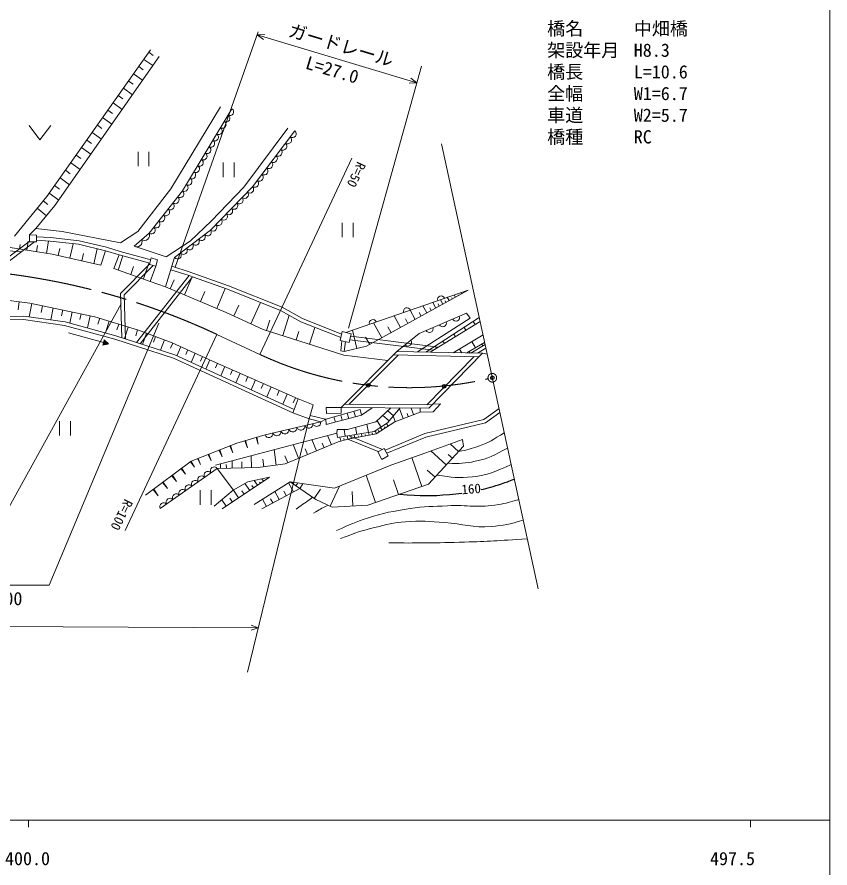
# Model space of a CAD drawing. Units: millimetres, scale not verified. Extents: x 40000 to 680000, y 20000 to 380000.
# Drawn here: x 466391 to 579000, y 198357 to 316181 of the extents above; entities that cross this region are included whole.
import ezdxf
from ezdxf.enums import TextEntityAlignment as Align

# ---------------------------------------------------------------- set-up
doc = ezdxf.new("R2010")
doc.units = ezdxf.units.MM
doc.header["$LTSCALE"] = 1000
doc.header["$PDMODE"] = 32
doc.header["$PDSIZE"] = 500
doc.linetypes.add('CHAIN', pattern=[18.5, 12, -1.5, 3.5, -1.5])
for name, color, linetype, lineweight in [('M-BGD', 7, 'Continuous', 13), ('M-BMK', 2, 'CHAIN', 13), ('M-STR-HTXT', 7, 'Continuous', 13), ('M-STR-STR1', 1, 'Continuous', 13), ('M-TTL-BAND', 7, 'Continuous', 13)]:
    doc.layers.add(name, color=color, linetype=linetype, lineweight=lineweight)
doc.layers.add('M-BMK-HTXT', color=7, linetype='Continuous')
doc.layers.add('M-OTRS', color=6, linetype='Continuous')
doc.styles.add('ＭＳ ゴシック', font='')
doc.styles.get('ＭＳ ゴシック').set_extended_font_data('MS Gothic')

msp = doc.modelspace()

# ---------------------------------------------------------------- linework, layer by layer
at = {"layer": 'M-BGD'}
for p, q in [((484891, 311646), (470513, 291311)), ((484652, 311309), (485270, 310872)), ((483953, 310320), (485189, 309447)), ((483249, 309324), (483872, 308883)), ((482544, 308327), (483790, 307446)), ((481834, 307322), (482462, 306878)), ((480407, 305304), (481040, 304856)), ((481123, 306317), (482379, 305429)), ((479690, 304291), (480957, 303395)), ((478968, 303269), (479607, 302817)), ((494591, 303768), (487697, 292394)), ((478246, 302247), (479523, 301344)), ((468056, 301159), (469556, 299159)), ((469556, 299159), (471056, 301159)), ((477517, 301217), (478161, 300762)), ((503897, 300814), (497791, 292640)), ((476789, 300187), (478077, 299276)), ((475320, 298109), (476618, 297191)), ((476054, 299148), (476704, 298689)), ((474579, 297061), (475234, 296598)), ((483164, 297531), (483164, 295531)), ((484664, 295531), (484664, 297531)), ((473838, 296014), (475148, 295088)), ((494957, 296019), (494957, 294019)), ((496457, 294019), (496457, 296019)), ((473091, 294957), (473752, 294490)), ((472345, 293901), (473665, 292967)), ((471592, 292836), (472257, 292365)), ((487697, 292394), (483118, 286485)), ((497791, 292640), (493311, 287962)), ((470513, 291311), (466032, 285845)), ((470838, 291771), (472170, 290829)), ((470036, 290729), (470672, 290208)), ((469202, 289712), (470474, 288669)), ((493311, 287962), (490356, 285156)), ((511437, 287703), (511437, 285703)), ((512937, 285703), (512937, 287703)), ((472630, 286485), (468987, 286879)), ((480706, 284909), (472630, 286485)), ((483118, 286485), (480706, 284909)), ((467736, 283900), (467934, 285135)), ((471006, 285156), (469075, 285262)), ((470472, 283459), (470748, 285170)), ((474895, 284713), (471006, 285156)), ((490356, 285156), (487057, 282989)), ((468010, 285071), (457385, 277067)), ((468815, 285051), (457476, 276509)), ((471252, 283334), (465442, 284269)), ((466748, 284059), (466847, 284677)), ((469104, 283680), (469242, 284535)), ((472096, 283143), (472324, 284152)), ((473710, 282778), (474167, 284796)), ((478638, 283826), (474895, 284713)), ((477022, 282028), (477490, 284098)), ((487057, 282989), (482626, 284466)), ((477997, 281807), (471252, 283334)), ((475366, 282403), (475600, 283438)), ((478638, 283826), (477997, 281807)), ((480531, 283237), (478638, 283826)), ((479782, 281364), (480531, 283237)), ((480382, 281153), (481065, 283093)), ((484785, 282081), (480531, 283237)), ((486948, 278834), (488213, 282863)), ((482140, 280534), (482526, 281633)), ((483897, 279916), (484670, 282113)), ((484841, 279584), (485625, 281664)), ((484841, 279584), (479782, 281364)), ((490221, 280398), (487690, 281198)), ((490221, 280398), (482955, 271111)), ((490696, 280193), (483462, 270947)), ((486948, 278834), (484841, 279584)), ((487611, 278555), (488137, 279801)), ((489605, 277713), (490658, 280205)), ((490696, 280193), (490221, 280398)), ((495526, 278508), (490696, 280193)), ((495380, 275274), (486948, 278834)), ((491828, 276774), (492414, 278163)), ((494051, 275836), (495224, 278614)), ((502891, 275554), (495526, 278508)), ((528873, 278366), (511939, 272508)), ((528873, 278366), (514820, 270590)), ((462202, 277333), (468172, 276584)), ((525373, 276429), (525036, 277038)), ((525810, 276671), (525684, 276900)), ((526248, 276913), (525995, 277370)), ((526685, 277155), (526601, 277308)), ((527123, 277398), (526954, 277702)), ((527560, 277640), (527518, 277716)), ((527998, 277882), (527913, 278034)), ((466676, 276771), (466535, 275649)), ((468466, 276521), (468077, 274675)), ((468172, 276584), (477157, 274687)), ((469944, 276210), (469749, 275286)), ((471421, 275898), (471075, 274260)), ((496426, 274795), (497101, 276268)), ((498783, 273713), (500134, 276660)), ((523152, 275200), (522601, 276196)), ((523775, 275545), (523559, 275935)), ((524398, 275890), (523967, 276669)), ((524885, 276160), (524717, 276464)), ((472732, 275621), (472559, 274802)), ((474042, 275344), (473717, 273805)), ((475274, 275085), (475111, 274315)), ((476505, 274825), (476147, 273130)), ((477157, 274687), (483197, 272826)), ((500486, 272932), (495380, 275274)), ((505719, 273979), (502891, 275554)), ((503202, 272068), (504097, 274882)), ((519522, 273192), (518622, 274819)), ((521559, 274319), (520854, 275592)), ((522355, 274760), (522080, 275258)), ((530423, 274558), (523015, 269782)), ((529154, 274478), (528638, 275181)), ((477844, 274475), (477589, 273648)), ((479168, 274067), (478664, 272431)), ((480477, 273664), (480225, 272846)), ((500951, 272784), (501398, 274191)), ((511229, 271788), (505719, 273979)), ((516918, 271751), (515767, 273832)), ((520540, 273755), (520188, 274392)), ((521886, 269805), (529154, 274478)), ((530537, 274031), (523623, 269769)), ((529842, 273603), (529586, 274019)), ((473539, 272462), (478357, 271126)), ((481786, 273261), (481289, 271648)), ((483076, 272863), (482827, 272057)), ((483197, 272826), (487868, 271070)), ((484342, 272396), (483761, 270851)), ((511681, 269372), (500486, 272932)), ((505059, 271478), (505428, 272639)), ((506916, 270887), (507655, 273209)), ((513448, 270278), (512869, 272829)), ((518220, 272472), (517770, 273285)), ((527110, 271919), (526888, 272279)), ((528549, 272806), (528309, 273195)), ((478116, 271192), (478357, 271126)), ((478458, 271487), (478257, 270764)), ((478324, 271005), (478806, 270872)), ((478331, 271029), (478861, 270882)), ((478337, 271053), (478915, 270893)), ((478344, 271077), (478970, 270904)), ((478351, 271102), (479025, 270914)), ((478357, 271126), (479080, 270925)), ((478364, 271150), (479039, 270963)), ((478371, 271174), (478997, 271000)), ((478377, 271198), (478956, 271038)), ((478384, 271222), (478914, 271075)), ((478391, 271246), (478873, 271112)), ((478397, 271270), (478831, 271150)), ((478404, 271294), (478790, 271187)), ((478411, 271318), (478748, 271225)), ((478417, 271342), (478707, 271262)), ((478424, 271367), (478665, 271300)), ((478431, 271391), (478624, 271337)), ((478438, 271415), (478582, 271375)), ((478444, 271439), (478541, 271412)), ((478451, 271463), (478499, 271450)), ((479080, 270925), (478458, 271487)), ((485577, 271931), (485287, 271159)), ((486813, 271466), (486276, 270039)), ((487953, 271032), (487643, 270335)), ((487868, 271070), (493487, 268541)), ((511396, 271351), (511232, 269946)), ((511886, 271234), (511728, 269887)), ((524093, 270059), (512493, 271499)), ((524774, 270478), (512610, 271988)), ((515254, 270830), (514678, 271870)), ((525590, 270982), (525387, 271311)), ((530944, 272154), (526808, 269703)), ((530944, 272154), (526808, 269703)), ((531167, 271124), (528702, 269663)), ((529388, 271232), (529898, 270372)), ((478257, 270764), (479080, 270925)), ((478264, 270788), (478312, 270775)), ((478270, 270812), (478367, 270786)), ((478277, 270837), (478422, 270796)), ((478284, 270861), (478477, 270807)), ((478291, 270885), (478531, 270818)), ((478297, 270909), (478586, 270829)), ((478304, 270933), (478641, 270839)), ((478311, 270957), (478696, 270850)), ((478317, 270981), (478751, 270861)), ((489067, 270536), (488509, 269281)), ((490072, 270090), (489793, 269462)), ((511728, 269887), (511232, 269946)), ((514820, 270590), (511728, 269887)), ((524493, 270306), (524304, 270613)), ((527668, 270213), (527985, 269678)), ((529038, 269862), (529162, 269654)), ((531232, 270828), (529244, 269652)), ((530185, 269633), (531342, 270316)), ((530758, 270882), (530905, 270635)), ((491076, 269643), (490509, 268368)), ((492096, 269190), (491813, 268552)), ((493117, 268736), (492540, 267440)), ((517745, 268602), (511681, 269372)), ((531517, 269513), (530853, 269619)), ((493487, 268541), (505322, 263308)), ((494154, 268275), (493865, 267627)), ((495191, 267814), (494605, 266497)), ((496244, 267345), (495951, 266687)), ((497298, 266877), (496703, 265538)), ((498369, 266401), (498071, 265731)), ((499439, 265924), (498835, 264564)), ((500527, 265441), (500225, 264761)), ((501615, 264957), (501001, 263575)), ((502721, 264465), (502414, 263774)), ((503827, 263973), (503202, 262569)), ((504950, 263474), (504638, 262772)), ((504783, 261847), (505322, 263308)), ((505322, 263308), (507394, 262501)), ((504575, 261392), (504783, 261847)), ((507394, 262501), (506868, 260534)), ((509178, 260504), (513924, 261860)), ((513058, 261612), (513278, 260844)), ((513924, 261860), (514112, 261069)), ((514112, 261069), (515583, 262075)), ((518181, 262058), (516108, 260127)), ((517690, 259977), (519463, 262050)), ((518538, 260968), (517741, 261649)), ((519865, 260572), (519348, 261916)), ((521318, 261131), (520969, 262039)), ((506868, 260534), (504575, 261392)), ((508463, 260127), (506868, 260534)), ((509099, 260481), (506997, 261017)), ((508463, 260127), (509178, 260504)), ((509216, 259751), (509178, 260504)), ((514112, 261069), (509216, 259751)), ((510278, 260818), (510485, 260092)), ((511223, 261088), (511434, 260348)), ((512133, 261348), (512349, 260594)), ((517952, 260283), (517078, 261030)), ((518790, 260159), (518532, 260831)), ((522252, 261490), (518707, 260127)), ((520592, 260852), (520417, 261306)), ((472288, 260245), (472288, 258245)), ((473788, 258245), (473788, 260245)), ((500742, 258319), (508463, 260127)), ((516108, 260127), (512154, 259073)), ((513451, 258398), (513286, 259375)), ((515057, 258669), (514866, 259796)), ((515882, 258809), (517690, 259977)), ((518707, 260127), (516146, 258470)), ((516812, 259409), (516258, 260267)), ((516975, 259007), (516743, 259365)), ((517395, 259278), (517279, 259457)), ((517815, 259550), (517583, 259908)), ((493887, 254139), (510685, 258583)), ((496825, 257189), (500742, 258319)), ((509948, 256961), (509420, 258248)), ((510722, 259073), (510685, 258583)), ((510685, 258583), (510760, 257943)), ((512154, 259073), (510722, 259073)), ((510760, 257943), (515882, 258809)), ((511857, 258128), (511698, 259073)), ((512205, 257715), (512118, 258172)), ((516146, 258470), (512196, 257713)), ((516997, 256307), (512384, 258177)), ((513187, 257903), (513104, 258339)), ((513679, 257997), (513639, 258205)), ((514170, 258091), (514090, 258506)), ((514661, 258185), (514623, 258382)), ((515152, 258280), (515076, 258673)), ((515643, 258374), (515600, 258598)), ((516134, 258468), (516048, 258916)), ((516555, 258735), (516439, 258914)), ((490535, 254666), (496825, 257189)), ((497958, 257516), (498059, 257546)), ((497958, 257516), (498300, 256522)), ((498009, 257531), (498300, 256522)), ((498059, 257546), (498300, 256522)), ((499505, 257963), (499597, 257989)), ((499505, 257963), (499815, 257059)), ((499551, 257976), (499815, 257059)), ((499597, 257989), (499815, 257059)), ((503529, 254327), (510873, 257340)), ((505394, 255092), (504620, 256979)), ((507888, 256115), (507248, 257674)), ((508918, 256538), (508654, 257182)), ((512196, 257713), (510873, 257340)), ((511243, 257444), (511087, 257998)), ((511724, 257580), (511661, 257804)), ((512196, 257713), (516418, 256003)), ((512696, 257809), (512655, 258027)), ((527560, 256019), (526403, 257083)), ((528237, 256755), (528108, 257692)), ((494368, 256204), (494462, 256241)), ((494368, 256204), (494792, 255281)), ((494415, 256223), (494792, 255281)), ((494462, 256241), (494792, 255281)), ((495851, 256799), (495951, 256839)), ((495851, 256799), (496303, 255816)), ((495901, 256819), (496303, 255816)), ((495951, 256839), (496303, 255816)), ((502295, 254153), (501994, 256284)), ((506641, 255604), (506321, 256383)), ((523391, 251489), (528237, 256755)), ((525857, 254169), (523729, 256128)), ((484170, 249958), (490535, 254666)), ((490419, 254580), (490492, 254634)), ((490419, 254580), (490996, 253876)), ((490455, 254607), (490996, 253876)), ((490492, 254634), (490996, 253876)), ((491420, 255021), (491501, 255054)), ((491420, 255021), (491789, 254219)), ((491460, 255037), (491789, 254219)), ((491501, 255054), (491789, 254219)), ((492891, 255611), (492978, 255646)), ((492891, 255611), (493288, 254749)), ((492934, 255629), (493288, 254749)), ((492978, 255646), (493288, 254749)), ((496207, 253728), (496186, 254747)), ((497542, 253755), (497525, 254589)), ((498877, 253781), (498843, 255450)), ((500590, 253912), (500440, 254977)), ((503885, 254473), (503498, 255416)), ((522458, 251170), (521084, 255184)), ((526708, 255094), (526130, 255626)), ((494119, 253687), (486241, 248113)), ((489133, 253629), (489210, 253686)), ((489133, 253629), (489744, 252884)), ((489172, 253658), (489744, 252884)), ((489210, 253686), (489744, 252884)), ((494119, 253687), (499800, 253800)), ((496356, 250650), (494119, 253687)), ((494577, 253696), (494564, 254318)), ((495392, 253712), (495381, 254222)), ((499800, 253800), (503529, 254327)), ((524290, 252466), (523226, 253446)), ((487843, 252675), (487925, 252736)), ((487843, 252675), (488488, 251888)), ((487884, 252705), (488488, 251888)), ((487925, 252736), (488488, 251888)), ((494822, 248088), (501351, 252456)), ((500519, 251900), (500296, 252235)), ((516036, 248972), (514747, 252737)), ((486549, 251718), (486635, 251782)), ((486549, 251718), (487228, 250889)), ((486592, 251750), (487228, 250889)), ((486635, 251782), (487228, 250889)), ((498618, 250628), (497969, 251597)), ((499153, 250986), (498929, 251320)), ((499688, 251344), (499241, 252013)), ((500104, 251622), (499992, 251789)), ((504666, 250441), (504000, 251667)), ((504234, 251812), (507787, 249390)), ((504513, 251622), (504606, 251760)), ((505029, 251270), (505249, 251593)), ((505545, 250919), (505985, 251564)), ((509765, 248457), (511072, 251228)), ((514991, 248614), (523391, 251489)), ((519247, 250071), (518560, 252078)), ((485251, 250758), (485341, 250824)), ((485251, 250758), (485964, 249887)), ((485296, 250791), (485964, 249887)), ((485341, 250824), (485964, 249887)), ((491761, 250654), (491761, 248654)), ((493261, 248654), (493261, 250654)), ((497066, 249589), (496356, 250650)), ((497842, 250108), (497518, 250593)), ((505545, 250919), (500292, 248065)), ((502706, 249376), (502106, 250481)), ((503686, 249909), (503353, 250521)), ((507570, 249538), (508432, 250804)), ((512915, 248492), (512798, 250479)), ((495369, 248453), (494782, 249331)), ((496218, 249021), (495863, 249552)), ((500938, 248416), (500397, 249412)), ((501822, 248896), (501522, 249448)), ((507787, 249390), (510049, 248324)), ((510049, 248324), (514991, 248614))]:
    msp.add_line(p, q, dxfattribs=at)
for points in [[(466973, 283663), (459959, 284224), (452186, 284450), (427588, 283661), (414689, 283661), (406736, 284519), (399344, 286199), (391678, 288780), (384338, 291888), (377000, 295445), (366117, 301975), (358436, 306643), (353290, 309406), (348143, 311563), (343741, 313157), (338011, 314485), (331989, 315280), (326304, 315583), (322479, 315395)], [(468135, 286017), (468987, 286879), (471646, 290080), (486073, 310711)], [(482626, 284466), (484694, 286239), (489322, 292098), (496167, 303472)], [(488213, 282863), (493212, 286682), (499022, 292689), (504882, 300420)], [(484913, 282565), (480671, 283718), (478770, 284309), (474982, 285206), (471048, 285654), (469087, 285762)], [(484710, 281904), (480727, 277910), (480919, 271768)], [(485269, 281757), (481234, 277710), (481424, 271605)], [(511346, 272279), (505934, 274431), (503106, 276006), (495702, 278977), (490878, 280659), (490397, 280867), (487840, 281675)], [(458180, 274692), (467326, 274779), (473082, 273982), (480098, 272033), (488231, 269408), (504783, 261847)], [(519002, 269865), (522080, 272370), (528638, 275181)], [(458184, 274192), (467294, 274278), (472980, 273491), (479954, 271554), (488049, 268942), (504575, 261392)], [(533155, 261955), (531074, 260472), (522877, 258505), (517375, 256216)], [(517609, 255771), (523032, 258028), (531285, 260008), (533270, 261423)], [(499226, 248679), (504234, 251812), (510372, 250940), (518157, 254138), (523003, 255851), (528108, 257692)], [(501351, 252456), (498363, 251829), (496354, 250649), (493717, 248439)]]:
    msp.add_lwpolyline(points, dxfattribs=at)
for points in [[(468135, 286017), (469093, 285993), (469070, 285045), (468112, 285069)], [(484979, 282816), (485867, 282583), (485625, 281664), (484737, 281897)], [(511430, 272629), (512691, 272328), (512400, 271111), (511139, 271413)], [(516366, 255975), (517256, 256444), (517802, 255405), (516912, 254936)]]:
    msp.add_lwpolyline(points, close=True, dxfattribs=at)
for centre, radius, start, end in [((495894, 303041), 511, 240.16069, 57.76601), ((494841, 301291), 511, 240.16069, 57.76601), ((495368, 302166), 511, 240.16069, 57.76601), ((494315, 300416), 511, 240.16069, 57.76601), ((493788, 299541), 511, 240.16069, 57.76601), ((503873, 299156), 540, 237.12762, 48.55091), ((504524, 300015), 540, 237.12762, 48.55091), ((492735, 297791), 511, 240.16069, 57.76601), ((493262, 298666), 511, 240.16069, 57.76601), ((503222, 298297), 540, 237.12762, 48.55091), ((492209, 296916), 511, 240.16069, 57.76601), ((501920, 296579), 540, 237.12762, 48.55091), ((502571, 297438), 540, 237.12762, 48.55091), ((491682, 296041), 511, 240.16069, 57.76601), ((501269, 295720), 540, 237.12762, 48.55091), ((490629, 294291), 511, 240.16069, 57.76601), ((491156, 295166), 511, 240.16069, 57.76601), ((500618, 294861), 540, 237.12762, 48.55091), ((490103, 293416), 511, 240.16069, 57.76601), ((499316, 293143), 540, 237.12762, 48.55091), ((499967, 294002), 540, 237.12762, 48.55091), ((489576, 292541), 511, 240.16069, 57.76601), ((498643, 292330), 523, 228.4571, 43.45258), ((488304, 290864), 534, 235.39143, 47.99702), ((488965, 291701), 534, 235.39143, 47.99702), ((497190, 290828), 523, 228.4571, 43.45258), ((497917, 291579), 523, 228.4571, 43.45258), ((487642, 290027), 534, 235.39143, 47.99702), ((496464, 290077), 523, 228.4571, 43.45258), ((486320, 288353), 534, 235.39143, 47.99702), ((486981, 289190), 534, 235.39143, 47.99702), ((495011, 288575), 523, 228.4571, 43.45258), ((495738, 289326), 523, 228.4571, 43.45258), ((485659, 287516), 534, 235.39143, 47.99702), ((494285, 287824), 523, 228.4571, 43.45258), ((484997, 286679), 534, 235.39143, 47.99702), ((492781, 286384), 525, 220.09386, 34.66704), ((493559, 287073), 523, 228.4571, 43.45258), ((483004, 285072), 714, 238.02294, 23.17965), ((484038, 285958), 714, 238.02294, 23.17965), ((491114, 285110), 525, 220.09386, 34.66704), ((491947, 285747), 525, 220.09386, 34.66704), ((489448, 283837), 525, 220.09386, 34.66704), ((490281, 284474), 525, 220.09386, 34.66704), ((488615, 283201), 525, 220.09386, 34.66704), ((525131, 277071), 500, 19.08386, 199.08386), ((520406, 275437), 500, 19.08386, 199.08386), ((527198, 274563), 500, 203.19859, 23.19859), ((515681, 273802), 500, 19.08386, 199.08386), ((525359, 273775), 500, 203.19859, 23.19859), ((523521, 272987), 500, 203.19859, 23.19859), ((520541, 271117), 500, 219.13978, 39.13978), ((504586, 259292), 571, 200.30571, 6.05067), ((505689, 259551), 571, 200.30571, 6.05067), ((506792, 259809), 571, 200.30571, 6.05067), ((507895, 260067), 571, 200.30571, 6.05067), ((501277, 258517), 571, 200.30571, 6.05067), ((502380, 258776), 571, 200.30571, 6.05067), ((503483, 259034), 571, 200.30571, 6.05067), ((493703, 253347), 537, 39.27758, 211.28656), ((491952, 252108), 537, 39.27758, 211.28656), ((492828, 252727), 537, 39.27758, 211.28656), ((490202, 250869), 537, 39.27758, 211.28656), ((491077, 251488), 537, 39.27758, 211.28656), ((488451, 249630), 537, 39.27758, 211.28656), ((489327, 250250), 537, 39.27758, 211.28656), ((486701, 248392), 537, 39.27758, 211.28656), ((487576, 249011), 537, 39.27758, 211.28656)]:
    msp.add_arc(centre, radius, start, end, dxfattribs=at)
for points, knots in [([(527547, 256006), (528834, 256262), (529261, 256378), (530317, 256756), (531793, 257285), (532313, 257650), (533882, 258602)], [0, 0, 0, 0, 1, 1, 1, 2, 2, 2, 2]), ([(526061, 254391), (527754, 254344), (528405, 254369), (529865, 254666), (531716, 255043), (532443, 255494), (534337, 256505)], [0, 0, 0, 0, 1, 1, 1, 2, 2, 2, 2]), ([(524567, 252768), (526693, 252417), (527563, 252312), (529469, 252519), (531654, 252757), (532576, 253218), (534830, 254230)], [0, 0, 0, 0, 1, 1, 1, 2, 2, 2, 2]), ([(510657, 245062), (512597, 245979), (513231, 246243), (514950, 246813), (517181, 247553), (518505, 247741), (520826, 248113), (522836, 248435), (523990, 248393), (526023, 248508), (528778, 248664), (530378, 248146), (533085, 248678), (534190, 248894), (534632, 248970), (535882, 249379)], [0, 0, 0, 0, 1, 1, 1, 2, 2, 2, 3, 3, 3, 4, 4, 4, 5, 5, 5, 5]), ([(511221, 243988), (513416, 244793), (514076, 245051), (515967, 245514), (517602, 245914), (518526, 246169), (520204, 246305), (522316, 246476), (523512, 246304), (525628, 246192), (528149, 246058), (529554, 245390), (532068, 245627), (533827, 245793), (534560, 245941), (536502, 246517)], [0, 0, 0, 0, 1, 1, 1, 2, 2, 2, 3, 3, 3, 4, 4, 4, 5, 5, 5, 5]), ([(537064, 243925), (532881, 243669), (531785, 243585), (528396, 243480), (526256, 243414), (525057, 243387), (522916, 243367), (520952, 243348), (520323, 243351), (517888, 243367)], [0, 0, 0, 0, 1, 1, 1, 2, 2, 2, 3, 3, 3, 3])]:
    msp.add_open_spline(points, degree=3, knots=knots, dxfattribs=at)
at = {"layer": 'M-BGD', "lineweight": 25}
for points in [[(530661, 250742), (531526, 250943), (532419, 251204), (533481, 251559), (534185, 251794), (534450, 251866), (535269, 252205)], [(519350, 250106), (522531, 249892), (523601, 249832), (526306, 250090), (526915, 250148), (527469, 250207), (527988, 250273)]]:
    msp.add_open_spline(points, degree=3, knots=[0, 0, 0, 0, 1, 1, 1, 2, 2, 2, 2], dxfattribs=at)
at = {"layer": 'M-BGD'}
for points in [[(507357, 249683), (506210, 248870), (506210, 248870), (505064, 248056)], [(509431, 248615), (508434, 248053), (508434, 248053), (507436, 247491)]]:
    msp.add_open_spline(points, degree=3, dxfattribs=at)
at = {"layer": 'M-BMK'}
msp.add_line((494079, 272237), (500041, 269459), dxfattribs=at)
msp.add_circle((532228, 266232), 600, dxfattribs=at)
for centre, radius, start, end in [((452886, 184193), 97204, 64.92636, 92.35467), ((520734, 313719), 48859, 244.94189, 282.90215)]:
    msp.add_arc(centre, radius, start, end, dxfattribs=at)
at = {"layer": 'M-OTRS'}
for p in [(532228, 266232), (515053, 265192), (525550, 265059)]:
    msp.add_point(p, dxfattribs=at)
at = {"layer": 'M-STR-HTXT'}
for p, q in [((488303, 281527), (499803, 314111)), ((499661, 313710), (500719, 313758)), ((499661, 313710), (521781, 307089)), ((499661, 313710), (500519, 313088)), ((512325, 273094), (522419, 309383)), ((521781, 307089), (520924, 307711)), ((521781, 307089), (520723, 307041)), ((538564, 237007), (525206, 298622)), ((500041, 269459), (512747, 296636)), ((463101, 244390), (480808, 276489)), ((486057, 273794), (470853, 237501)), ((494079, 272237), (481366, 245064)), ((506901, 260797), (498318, 225484)), ((470853, 237501), (447801, 237501)), ((406358, 232106), (499809, 231617)), ((499809, 231617), (498807, 231272)), ((499809, 231617), (498811, 231972))]:
    msp.add_line(p, q, dxfattribs=at)
at = {"layer": 'M-STR-STR1'}
for p, q in [((519002, 269865), (511277, 262104)), ((519002, 269865), (530853, 269619)), ((519169, 269374), (512389, 262563)), ((518526, 269387), (530385, 269141)), ((523180, 262491), (529703, 269155)), ((523418, 262023), (530853, 269619)), ((511277, 262104), (509224, 262100)), ((509224, 262100), (509242, 261305)), ((511269, 261333), (511277, 262104)), ((511277, 262104), (523418, 262023)), ((511737, 262567), (523871, 262486)), ((522252, 262031), (522252, 261490)), ((525037, 262600), (523983, 262599)), ((524056, 261527), (525037, 262600)), ((509242, 261305), (511269, 261333)), ((522252, 261490), (524056, 261527))]:
    msp.add_line(p, q, dxfattribs=at)
at = {"layer": 'M-TTL-BAND'}
for p, q in [((579000, 20000), (579000, 370000)), ((40000, 205000), (579000, 205000)), ((468000, 205000), (468000, 204000)), ((568000, 205000), (568000, 204000))]:
    msp.add_line(p, q, dxfattribs=at)

# ---------------------------------------------------------------- texts
at = {"layer": 'M-BGD', "style": 'ＭＳ ゴシック'}
msp.add_text('160', height=1320, rotation=4.185, dxfattribs=at).set_placement((529376, 249798), align=Align.BOTTOM_CENTER)
at = {"layer": 'M-BMK-HTXT', "style": 'ＭＳ ゴシック'}
for s, p in [('橋名', (539821, 313126)), ('中畑橋', (551821, 313126)), ('架設年月', (539821, 310126)), ('H8.3', (551821, 310126)), ('橋長', (539821, 307126)), ('L=10.6', (551821, 307126)), ('全幅', (539821, 304126)), ('W1=6.7', (551821, 304126)), ('車道', (539821, 301126)), ('W2=5.7', (551821, 301126)), ('橋種', (539821, 298126)), ('RC', (551821, 298126))]:
    msp.add_text(s, height=1833, dxfattribs=at).set_placement(p, align=Align.BOTTOM_LEFT)
at = {"layer": 'M-STR-HTXT', "style": 'ＭＳ ゴシック'}
for s, p in [('ガードレール', (510865, 310878)), ('L=27.0', (509642, 307466))]:
    msp.add_text(s, height=1833, rotation=343.338, dxfattribs=at).set_placement(p, align=Align.BOTTOM_CENTER)
msp.add_text('R=50', height=1320, rotation=244.942, dxfattribs=at).set_placement((513200, 296424), align=Align.BOTTOM_LEFT)
msp.add_text('R=100', height=1320, rotation=243.305, dxfattribs=at).set_placement((478946, 245719), align=Align.BOTTOM_RIGHT)
msp.add_text('L=11.9 φ=300', height=1833, dxfattribs=at).set_placement((459333, 234191), align=Align.BOTTOM_CENTER)
at = {"layer": 'M-TTL-BAND', "style": 'ＭＳ ゴシック'}
for s, p in [('400.0', (467844, 198195)), ('497.5', (565500, 198195))]:
    msp.add_text(s, height=1833, dxfattribs=at).set_placement(p, align=Align.BOTTOM_CENTER)

doc.saveas('drawing.dxf')
